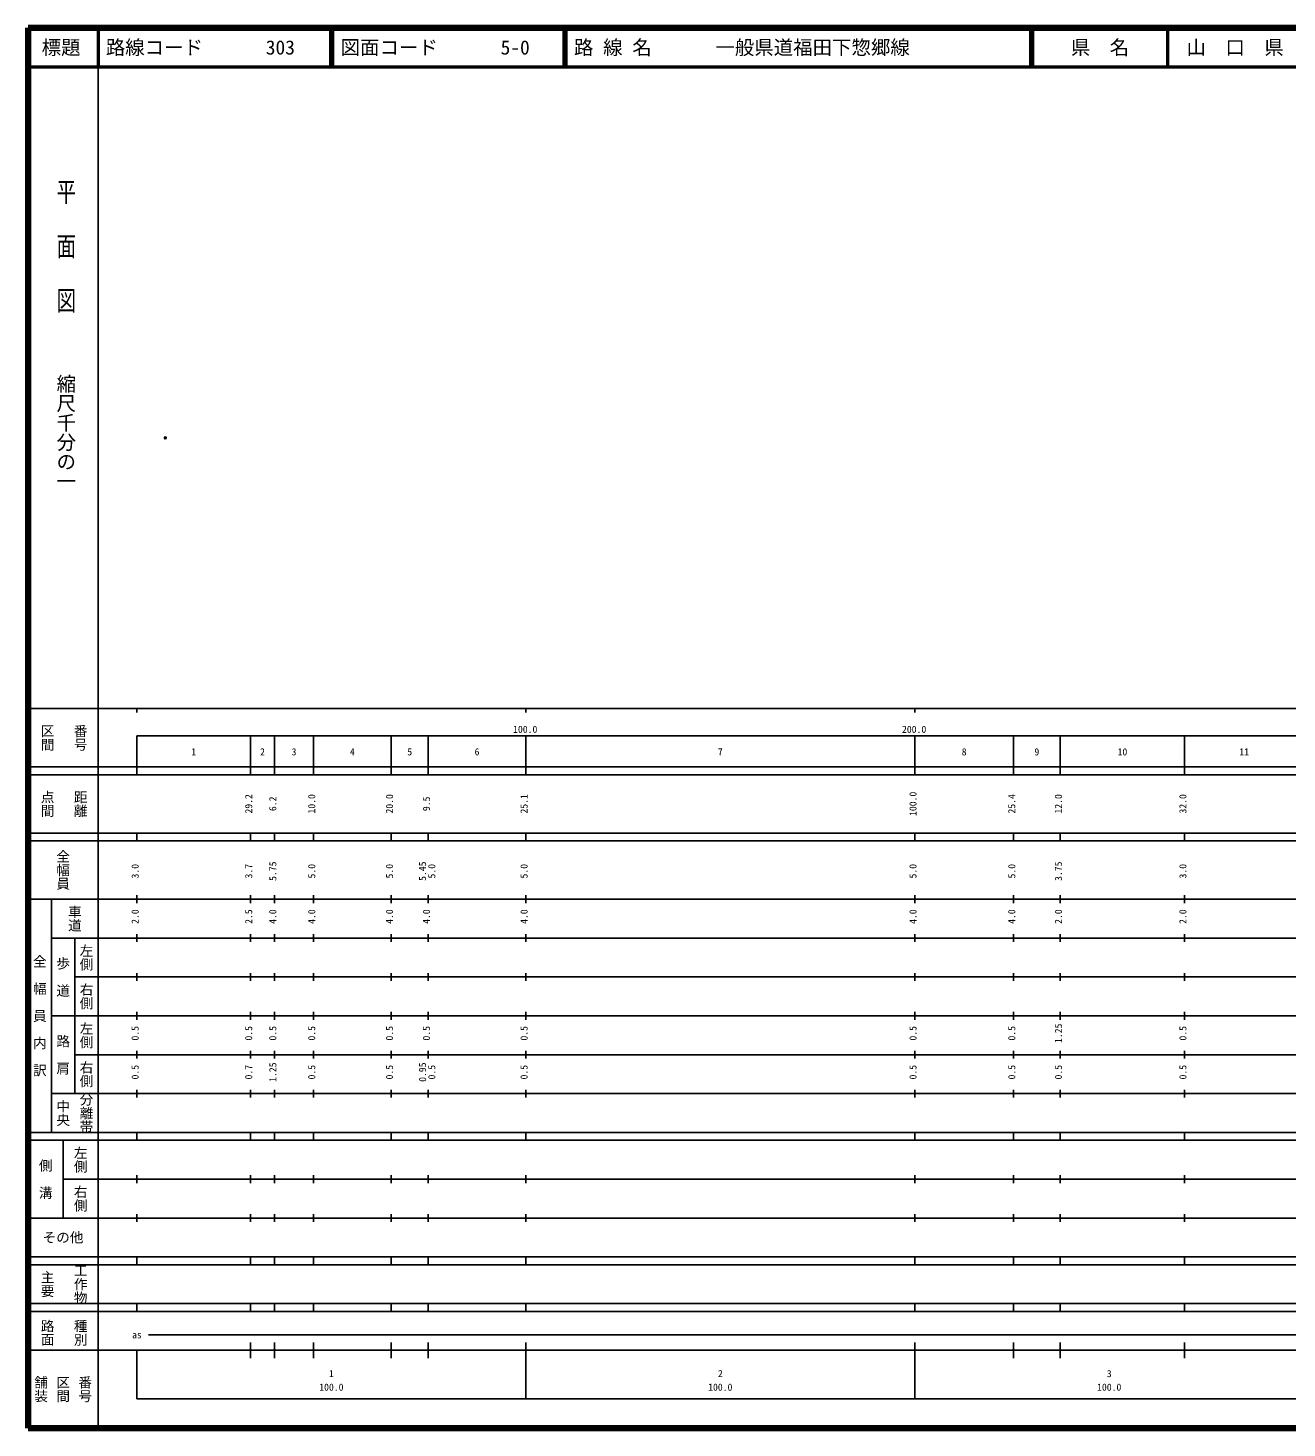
# Model space of a CAD drawing. Units: millimetres on the paper. Extents: x 40 to 680, y 20 to 380.
# Drawn here: x 40 to 363.7, y 20 to 380 of the extents above; entities that cross this region are included whole.
import ezdxf
from ezdxf.enums import TextEntityAlignment as Align

# ---------------------------------------------------------------- set-up
doc = ezdxf.new("R2010")
doc.units = ezdxf.units.MM
doc.header["$PDMODE"] = 32
doc.header["$PDSIZE"] = 0.5
doc.layers.add('M-OTRS', color=6, linetype='Continuous')
doc.layers.add('M-TTL-TXT', color=7, linetype='Continuous')
for name, color, linetype, lineweight in [('M-TTL', 2, 'Continuous', 140), ('M-TTL-BAND', 7, 'Continuous', 25), ('M-TTL-LINE', 7, 'Continuous', 50)]:
    doc.layers.add(name, color=color, linetype=linetype, lineweight=lineweight)
doc.styles.add('@ＭＳ ゴシック', font='')
doc.styles.add('ＭＳ ゴシック', font='')
doc.styles.get('@ＭＳ ゴシック').set_extended_font_data('@MS Gothic')
doc.styles.get('ＭＳ ゴシック').set_extended_font_data('MS Gothic')

msp = doc.modelspace()

# ---------------------------------------------------------------- linework, layer by layer
at = {"layer": 'M-OTRS'}
msp.add_point((75.305, 274.6), dxfattribs=at)
at = {"layer": 'M-TTL'}
for p, q in [((40, 380), (40, 20)), ((680, 380), (40, 380)), ((40, 20), (680, 20))]:
    msp.add_line(p, q, dxfattribs=at)
at = {"layer": 'M-TTL-BAND'}
for p, q in [((58, 370), (58, 20)), ((40, 205), (579, 205)), ((68, 205), (68, 204)), ((168, 205), (168, 204)), ((268, 205), (268, 204)), ((68, 198), (579, 198)), ((68, 198), (68, 188)), ((97.2, 188), (97.2, 198)), ((103.4, 188), (103.4, 198)), ((113.4, 188), (113.4, 198)), ((133.4, 188), (133.4, 198)), ((142.9, 188), (142.9, 198)), ((168, 188), (168, 198)), ((268, 188), (268, 198)), ((293.4, 188), (293.4, 198)), ((305.4, 188), (305.4, 198)), ((337.4, 188), (337.4, 198)), ((40, 190), (579, 190)), ((40, 188), (579, 188)), ((40, 173), (579, 173)), ((68, 171), (68, 173)), ((97.2, 171), (97.2, 173)), ((103.4, 171), (103.4, 173)), ((113.4, 171), (113.4, 173)), ((133.4, 171), (133.4, 173)), ((142.9, 171), (142.9, 173)), ((168, 171), (168, 173)), ((268, 171), (268, 173)), ((293.4, 171), (293.4, 173)), ((305.4, 171), (305.4, 173)), ((337.4, 171), (337.4, 173)), ((40, 171), (579, 171)), ((40, 156), (579, 156)), ((46, 96), (46, 156)), ((68, 155), (68, 157)), ((97.2, 155), (97.2, 157)), ((103.4, 155), (103.4, 157)), ((113.4, 155), (113.4, 157)), ((133.4, 155), (133.4, 157)), ((142.9, 155), (142.9, 157)), ((168, 155), (168, 157)), ((268, 155), (268, 157)), ((293.4, 155), (293.4, 157)), ((305.4, 155), (305.4, 157)), ((337.4, 155), (337.4, 157)), ((46, 146), (579, 146)), ((52, 146), (52, 106)), ((68, 145), (68, 147)), ((97.2, 145), (97.2, 147)), ((103.4, 145), (103.4, 147)), ((113.4, 145), (113.4, 147)), ((133.4, 145), (133.4, 147)), ((142.9, 145), (142.9, 147)), ((168, 145), (168, 147)), ((268, 145), (268, 147)), ((293.4, 145), (293.4, 147)), ((305.4, 145), (305.4, 147)), ((337.4, 145), (337.4, 147)), ((68, 135), (68, 137)), ((97.2, 135), (97.2, 137)), ((103.4, 135), (103.4, 137)), ((113.4, 135), (113.4, 137)), ((133.4, 135), (133.4, 137)), ((142.9, 135), (142.9, 137)), ((168, 135), (168, 137)), ((268, 135), (268, 137)), ((293.4, 135), (293.4, 137)), ((305.4, 135), (305.4, 137)), ((337.4, 135), (337.4, 137)), ((52, 136), (579, 136)), ((46, 126), (579, 126)), ((68, 125), (68, 127)), ((97.2, 125), (97.2, 127)), ((103.4, 125), (103.4, 127)), ((113.4, 125), (113.4, 127)), ((133.4, 125), (133.4, 127)), ((142.9, 125), (142.9, 127)), ((168, 125), (168, 127)), ((268, 125), (268, 127)), ((293.4, 125), (293.4, 127)), ((305.4, 125), (305.4, 127)), ((337.4, 125), (337.4, 127)), ((52, 116), (579, 116)), ((68, 115), (68, 117)), ((97.2, 115), (97.2, 117)), ((103.4, 115), (103.4, 117)), ((113.4, 115), (113.4, 117)), ((133.4, 115), (133.4, 117)), ((142.9, 115), (142.9, 117)), ((168, 115), (168, 117)), ((268, 115), (268, 117)), ((293.4, 115), (293.4, 117)), ((305.4, 115), (305.4, 117)), ((337.4, 115), (337.4, 117)), ((46, 106), (579, 106)), ((68, 105), (68, 107)), ((97.2, 105), (97.2, 107)), ((103.4, 105), (103.4, 107)), ((113.4, 105), (113.4, 107)), ((133.4, 105), (133.4, 107)), ((142.9, 105), (142.9, 107)), ((168, 105), (168, 107)), ((268, 105), (268, 107)), ((293.4, 105), (293.4, 107)), ((305.4, 105), (305.4, 107)), ((337.4, 105), (337.4, 107)), ((40, 96), (579, 96)), ((40, 94), (579, 94)), ((49, 94), (49, 74)), ((68, 94), (68, 96)), ((97.2, 94), (97.2, 96)), ((103.4, 94), (103.4, 96)), ((113.4, 94), (113.4, 96)), ((133.4, 94), (133.4, 96)), ((142.9, 94), (142.9, 96)), ((168, 94), (168, 96)), ((268, 94), (268, 96)), ((293.4, 94), (293.4, 96)), ((305.4, 94), (305.4, 96)), ((337.4, 94), (337.4, 96)), ((49, 84), (579, 84)), ((68, 83), (68, 85)), ((97.2, 83), (97.2, 85)), ((103.4, 83), (103.4, 85)), ((113.4, 83), (113.4, 85)), ((133.4, 83), (133.4, 85)), ((142.9, 83), (142.9, 85)), ((168, 83), (168, 85)), ((268, 83), (268, 85)), ((293.4, 83), (293.4, 85)), ((305.4, 83), (305.4, 85)), ((337.4, 83), (337.4, 85)), ((40, 74), (579, 74)), ((68, 73), (68, 75)), ((97.2, 73), (97.2, 75)), ((103.4, 73), (103.4, 75)), ((113.4, 73), (113.4, 75)), ((133.4, 73), (133.4, 75)), ((142.9, 73), (142.9, 75)), ((168, 73), (168, 75)), ((268, 73), (268, 75)), ((293.4, 73), (293.4, 75)), ((305.4, 73), (305.4, 75)), ((337.4, 73), (337.4, 75)), ((40, 64), (579, 64)), ((40, 62), (579, 62)), ((68, 62), (68, 64)), ((97.2, 62), (97.2, 64)), ((103.4, 62), (103.4, 64)), ((113.4, 62), (113.4, 64)), ((133.4, 62), (133.4, 64)), ((142.9, 62), (142.9, 64)), ((168, 62), (168, 64)), ((268, 62), (268, 64)), ((293.4, 62), (293.4, 64)), ((305.4, 62), (305.4, 64)), ((337.4, 62), (337.4, 64)), ((40, 52), (579, 52)), ((68, 50), (68, 52)), ((97.2, 50), (97.2, 52)), ((103.4, 50), (103.4, 52)), ((113.4, 50), (113.4, 52)), ((133.4, 50), (133.4, 52)), ((142.9, 50), (142.9, 52)), ((168, 50), (168, 52)), ((268, 50), (268, 52)), ((293.4, 50), (293.4, 52)), ((305.4, 50), (305.4, 52)), ((337.4, 50), (337.4, 52)), ((40, 50), (579, 50)), ((71, 44), (534.4, 44)), ((40, 40), (579, 40)), ((68, 40), (68, 27.5)), ((97.2, 38), (97.2, 42)), ((103.4, 38), (103.4, 42)), ((113.4, 38), (113.4, 42)), ((133.4, 38), (133.4, 42)), ((142.9, 38), (142.9, 42)), ((168, 27.5), (168, 42)), ((268, 27.5), (268, 42)), ((293.4, 38), (293.4, 42)), ((305.4, 38), (305.4, 42)), ((337.4, 38), (337.4, 42)), ((68, 27.5), (579, 27.5))]:
    msp.add_line(p, q, dxfattribs=at)
at = {"layer": 'M-TTL-LINE'}
for p, q in [((58, 380), (58, 370)), ((117.75, 380), (117.75, 370)), ((118.25, 380), (118.25, 370)), ((177.75, 380), (177.75, 370)), ((178.25, 380), (178.25, 370)), ((297.75, 380), (297.75, 370)), ((298.25, 380), (298.25, 370)), ((333, 380), (333, 370)), ((40, 370), (680, 370))]:
    msp.add_line(p, q, dxfattribs=at)

# ---------------------------------------------------------------- texts
at = {"layer": 'M-TTL-BAND', "style": '@ＭＳ ゴシック', "width": 1.4}
msp.add_text('平  面  図', height=3.666, rotation=270, dxfattribs=at).set_placement((49.777, 306.475), align=Align.MIDDLE_RIGHT)
at = {"layer": 'M-TTL-BAND', "style": '@ＭＳ ゴシック'}
msp.add_text('縮尺千分の一', height=3.666, rotation=270, dxfattribs=at).set_placement((49.777, 261.03), align=Align.MIDDLE_RIGHT)
for s, p in [('区間', (45, 197.5)), ('番号', (53.5, 197.5)), ('点間', (45, 180.5)), ('距離', (53.5, 180.5)), ('全幅員', (49, 163.5)), ('車道', (52, 151)), ('左側', (55, 141)), ('全\u3000幅\u3000員\u3000内\u3000訳', (43, 126)), ('歩\u3000道', (49, 136)), ('右側', (55, 131)), ('左側', (55, 121)), ('路\u3000肩', (49, 116)), ('右側', (55, 111)), ('分離帯', (55, 101)), ('中央', (49, 101)), ('左側', (53.5, 89)), ('側\u3000溝', (44.5, 84)), ('右側', (53.5, 79)), ('工作物', (53.5, 57)), ('主要', (45, 57)), ('路面', (45, 44.5)), ('種別', (53.5, 44.5)), ('舗装', (43.333, 30)), ('区間', (49, 30)), ('番号', (54.667, 30))]:
    msp.add_text(s, height=2.566, rotation=270, dxfattribs=at).set_placement(p, align=Align.MIDDLE_CENTER)
at = {"layer": 'M-TTL-BAND', "style": 'ＭＳ ゴシック'}
for s, p in [('100.0', (167.844, 198.195)), ('200.0', (267.844, 198.195)), ('1', (82.6, 192.405)), ('2', (100.3, 192.405)), ('3', (108.4, 192.405)), ('4', (123.4, 192.405)), ('5', (138.15, 192.405)), ('6', (155.45, 192.405)), ('7', (218, 192.405)), ('8', (280.7, 192.405)), ('9', (299.4, 192.405)), ('10', (321.4, 192.405)), ('11', (352.7, 192.405)), ('as', (68, 42.5)), ('1', (118, 32.523)), ('2', (218, 32.523)), ('3', (318, 32.523)), ('100.0', (118, 29.033)), ('100.0', (218, 29.033)), ('100.0', (318, 29.033))]:
    msp.add_text(s, height=1.833, dxfattribs=at).set_placement(p, align=Align.BOTTOM_CENTER)
for s, p in [('29.2', (98.2, 180.5)), ('6.2', (104.4, 180.5)), ('10.0', (114.4, 180.5)), ('20.0', (134.4, 180.5)), ('9.5', (143.9, 180.5)), ('25.1', (169, 180.5)), ('100.0', (269, 180.5)), ('25.4', (294.4, 180.5)), ('12.0', (306.4, 180.5)), ('32.0', (338.4, 180.5)), ('3.0', (69, 163.174)), ('3.7', (98.2, 163.174)), ('5.75', (104.4, 163.174)), ('5.0', (114.4, 163.174)), ('5.0', (134.4, 163.174)), ('5.45', (142.9, 163.174)), ('5.0', (145.27, 163.174)), ('5.0', (169, 163.174)), ('5.0', (269, 163.174)), ('5.0', (294.4, 163.174)), ('3.75', (306.4, 163.174)), ('3.0', (338.4, 163.174)), ('2.0', (69, 151.5)), ('2.5', (98.2, 151.5)), ('4.0', (104.4, 151.5)), ('4.0', (114.4, 151.5)), ('4.0', (134.4, 151.5)), ('4.0', (143.9, 151.5)), ('4.0', (169, 151.5)), ('4.0', (269, 151.5)), ('4.0', (294.4, 151.5)), ('2.0', (306.4, 151.5)), ('2.0', (338.4, 151.5)), ('0.5', (69, 121.5)), ('0.5', (98.2, 121.5)), ('0.5', (104.4, 121.5)), ('0.5', (114.4, 121.5)), ('0.5', (134.4, 121.5)), ('0.5', (143.9, 121.5)), ('0.5', (169, 121.5)), ('0.5', (269, 121.5)), ('0.5', (294.4, 121.5)), ('1.25', (306.4, 121.5)), ('0.5', (338.4, 121.5)), ('0.5', (69, 111.5)), ('0.7', (98.2, 111.5)), ('1.25', (104.4, 111.5)), ('0.5', (114.4, 111.5)), ('0.5', (134.4, 111.5)), ('0.95', (142.9, 111.5)), ('0.5', (145.27, 111.5)), ('0.5', (169, 111.5)), ('0.5', (269, 111.5)), ('0.5', (294.4, 111.5)), ('0.5', (306.4, 111.5)), ('0.5', (338.4, 111.5))]:
    msp.add_text(s, height=1.833, rotation=90, dxfattribs=at).set_placement(p, align=Align.BOTTOM_CENTER)
msp.add_text('その他', height=2.566, dxfattribs=at).set_placement((49, 69), align=Align.MIDDLE_CENTER)
at = {"layer": 'M-TTL-TXT', "style": 'ＭＳ ゴシック'}
for s, p in [('標題', (48.5, 375)), ('県\u3000名', (315.625, 375)), ('山\u3000口\u3000県', (350.375, 375))]:
    msp.add_text(s, height=3.666, dxfattribs=at).set_placement(p, align=Align.MIDDLE_CENTER)
for s, p in [('路線コード', (60, 375)), ('303', (101.142, 375)), ('図面コード', (120.38, 375)), ('5-0', (161.521, 375)), ('路 線 名', (180.38, 375)), ('一般県道福田下惣郷線', (216.734, 375))]:
    msp.add_text(s, height=3.666, dxfattribs=at).set_placement(p, align=Align.MIDDLE_LEFT)

doc.saveas('drawing.dxf')
